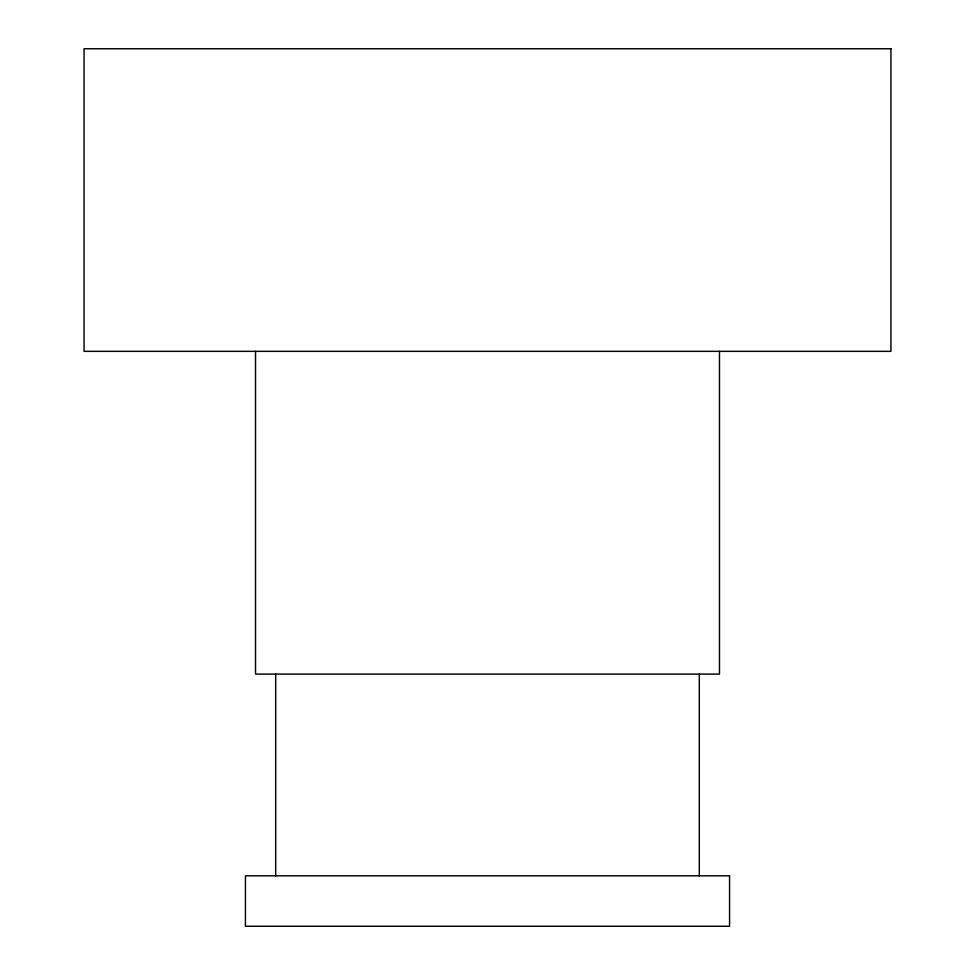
<?xml version="1.0" encoding="UTF-8"?>
<svg xmlns="http://www.w3.org/2000/svg" width="975" height="975" viewBox="0 0 975 975"><rect width="100%" height="100%" fill="white"/><g stroke="black" fill="none" stroke-linecap="round" stroke-linejoin="round"><path stroke-width="1.46" d="M719.477 351.341L719.477 674.091L255.523 674.091L255.523 351.341M699.307 674.091L699.307 875.818M275.693 674.091L275.693 875.818M890.943 48.75L84.057 48.75L84.057 351.341L890.943 351.341L890.943 48.75M729.568 875.818L245.432 875.818L245.432 926.25L729.568 926.25L729.568 875.818"/></g></svg>
